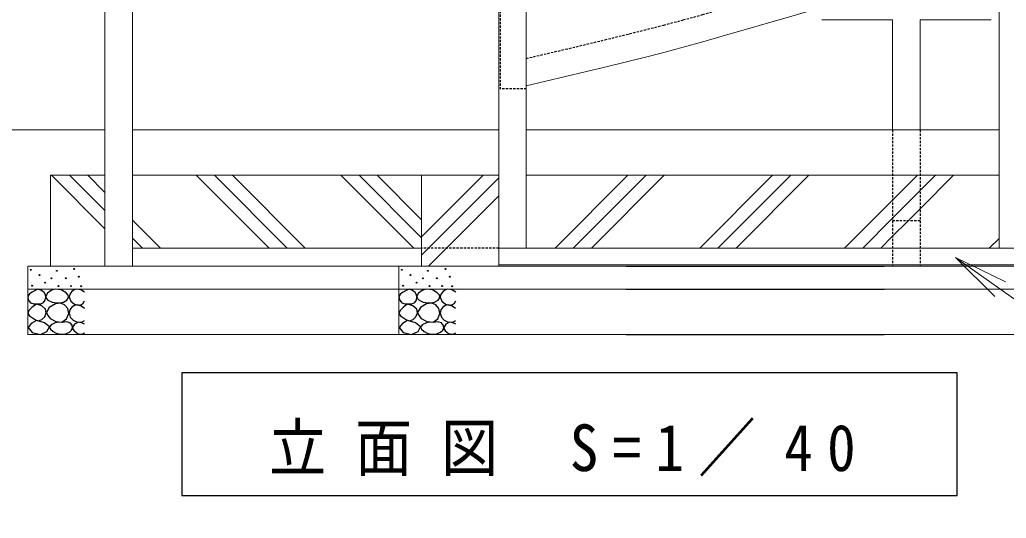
# Model space of a CAD drawing. Units: millimetres at full size; details may follow other scales. Extents: x 0 to 15000, y -1655 to 10280.
# Drawn here: x 1325 to 3494, y 1033 to 2129 of the extents above; entities that cross this region are included whole.
import ezdxf

# ---------------------------------------------------------------- set-up
doc = ezdxf.new("R2010")
doc.units = ezdxf.units.MM
doc.linetypes.add('USER4', pattern=[8, 5, -3])
for name, color, linetype, lineweight in [('0_2', 2, 'Continuous', 25), ('外形', 2, 'Continuous', 25), ('文字', 2, 'Continuous', 13), ('補助', 2, 'Continuous', 25), ('隠線', 4, 'USER4', 25)]:
    doc.layers.add(name, color=color, linetype=linetype, lineweight=lineweight)
doc.styles.add('ＭＳ ゴシック', font='')
doc.styles.get('ＭＳ ゴシック').set_extended_font_data('MS Gothic')

# ---------------------------------------------------------------- blocks, each defined once
blk = doc.blocks.new('open_arrow')
at = {"color": 0, "linetype": 'Continuous', "lineweight": -2}
blk.add_lwpolyline([(7.5, 1.25), (0, 0), (7.5, -1.25)], dxfattribs=at)

msp = doc.modelspace()

# ---------------------------------------------------------------- linework, layer by layer
at = {"layer": '0_2'}
for points in [[(1364.919, 1536.569), (1358.456, 1534.029), (1352.245, 1530.549), (1346.386, 1526.511), (1342.739, 1521.044), (1343.751, 1513.461), (1348.759, 1507.102), (1355.625, 1504.512), (1363.334, 1504.251), (1370.946, 1504.855), (1377.276, 1507.419), (1381.028, 1512.705), (1382.345, 1519.143), (1381.497, 1524.348), (1378.543, 1529.282), (1372.383, 1534.109)], [(1404.342, 1536.66), (1399.438, 1536.043), (1393.801, 1533.957), (1385.83, 1528.169), (1382.178, 1521.253), (1383.053, 1517.291), (1386.773, 1512.874), (1396.264, 1508.101), (1406.235, 1506.657), (1413.585, 1506.485), (1421.101, 1508.009), (1428.7, 1512.623), (1432.453, 1518.82), (1431.484, 1523.473), (1426.777, 1528.821), (1416.109, 1535.028)], [(2180.944, 1536.569), (2174.482, 1534.029), (2168.27, 1530.549), (2162.412, 1526.511), (2158.764, 1521.044), (2159.776, 1513.461), (2164.784, 1507.102), (2171.65, 1504.512), (2179.36, 1504.251), (2186.972, 1504.855), (2193.301, 1507.419), (2197.054, 1512.705), (2198.371, 1519.143), (2197.522, 1524.348), (2194.568, 1529.282), (2188.409, 1534.109)], [(2220.368, 1536.66), (2215.464, 1536.043), (2209.826, 1533.957), (2201.855, 1528.169), (2198.204, 1521.253), (2199.078, 1517.291), (2202.799, 1512.874), (2212.29, 1508.101), (2222.26, 1506.657), (2229.61, 1506.485), (2237.126, 1508.009), (2244.725, 1512.623), (2248.479, 1518.82), (2247.51, 1523.473), (2242.803, 1528.821), (2232.134, 1535.028)], [(1362.384, 1503.617), (1357.055, 1500.824), (1351.611, 1496.646), (1345.162, 1489.826), (1342.739, 1483.022), (1346.367, 1478.194), (1352.878, 1473.833), (1359.516, 1469.546), (1366.186, 1467.496), (1373.83, 1469.943), (1380.127, 1476.368), (1383.233, 1484.645), (1381.711, 1493.161), (1373.553, 1500.412)], [(1391.639, 1472.33), (1404.228, 1465.474), (1417.587, 1464.491), (1427.871, 1471.945), (1432.723, 1483.682), (1430.443, 1494.46), (1423.534, 1502.603), (1414.709, 1506.036), (1403.532, 1504.765), (1389.778, 1496.71), (1383.8, 1485.845), (1386.436, 1478.651)], [(2178.409, 1503.617), (2173.08, 1500.824), (2167.636, 1496.646), (2161.188, 1489.826), (2158.764, 1483.022), (2162.392, 1478.194), (2168.904, 1473.833), (2175.541, 1469.546), (2182.211, 1467.496), (2189.856, 1469.943), (2196.153, 1476.368), (2199.259, 1484.645), (2197.737, 1493.161), (2189.579, 1500.412)], [(2207.664, 1472.33), (2220.253, 1465.474), (2233.612, 1464.491), (2243.896, 1471.945), (2248.749, 1483.682), (2246.468, 1494.46), (2239.559, 1502.603), (2230.734, 1506.036), (2219.557, 1504.765), (2205.803, 1496.71), (2199.826, 1485.845), (2202.461, 1478.651)], [(1361.565, 1467.684), (1350.245, 1461.665), (1343.434, 1452.85), (1351.921, 1441.58), (1370.356, 1437.466), (1384.709, 1443.577), (1390.135, 1453.949), (1379.353, 1463.057)], [(1418.668, 1463.54), (1411.133, 1464.167), (1402.991, 1462.729), (1394.063, 1458.671), (1389.746, 1453.269), (1392.433, 1448.586), (1398.396, 1444.079), (1404.875, 1440.235), (1412.181, 1437.862), (1424.03, 1438.095), (1434.345, 1442.187), (1439.049, 1446.994), (1441.103, 1452.728), (1440.043, 1457.876), (1435.967, 1462.459), (1427.569, 1464.999)], [(2177.59, 1467.684), (2166.271, 1461.665), (2159.46, 1452.85), (2167.946, 1441.58), (2186.381, 1437.466), (2200.735, 1443.577), (2206.16, 1453.949), (2195.378, 1463.057)], [(2234.693, 1463.54), (2227.159, 1464.167), (2219.017, 1462.729), (2210.089, 1458.671), (2205.772, 1453.269), (2208.459, 1448.586), (2214.421, 1444.079), (2220.9, 1440.235), (2228.207, 1437.862), (2240.055, 1438.095), (2250.371, 1442.187), (2255.074, 1446.994), (2257.128, 1452.728), (2256.069, 1457.876), (2251.993, 1462.459), (2243.594, 1464.999)]]:
    msp.add_lwpolyline(points, close=True, dxfattribs=at)
for points in [[(1467.47, 1530.466), (1459.043, 1535.321), (1450.36, 1536.803), (1444.74, 1535.115), (1439.587, 1531.416), (1435.115, 1526.108), (1433.25, 1519.376), (1436.918, 1510.606), (1444.974, 1504.167), (1453.272, 1501.788), (1460.499, 1502.9), (1464.549, 1506.276), (1467.47, 1510.821)], [(2283.495, 1530.466), (2275.068, 1535.321), (2266.385, 1536.803), (2260.766, 1535.115), (2255.613, 1531.416), (2251.141, 1526.108), (2249.275, 1519.376), (2252.944, 1510.606), (2260.999, 1504.167), (2269.298, 1501.788), (2276.524, 1502.9), (2280.575, 1506.276), (2283.495, 1510.821)], [(1467.153, 1494.345), (1460.013, 1499.807), (1451.944, 1502.266), (1445.239, 1501.042), (1439.27, 1497.197), (1434.878, 1491.416), (1433.25, 1484.206), (1435.914, 1475.598), (1442.122, 1468.68), (1449.761, 1464.809), (1457.331, 1463.928), (1462.485, 1465.367), (1467.153, 1468.047)], [(2283.178, 1494.345), (2276.038, 1499.807), (2267.97, 1502.266), (2261.264, 1501.042), (2255.296, 1497.197), (2250.903, 1491.416), (2249.275, 1484.206), (2251.939, 1475.598), (2258.147, 1468.68), (2265.787, 1464.809), (2273.356, 1463.928), (2278.51, 1465.367), (2283.178, 1468.047)], [(1467.47, 1459.809), (1461.452, 1463.127), (1454.162, 1463.928), (1445.446, 1459.594), (1441.172, 1452.838), (1441.784, 1449.168), (1444.657, 1444.917), (1451.819, 1439.445), (1459.232, 1437.629), (1463.528, 1438.681), (1467.47, 1440.798)], [(2283.495, 1459.809), (2277.477, 1463.127), (2270.188, 1463.928), (2261.471, 1459.594), (2257.197, 1452.838), (2257.809, 1449.168), (2260.682, 1444.917), (2267.845, 1439.445), (2275.257, 1437.629), (2279.554, 1438.681), (2283.495, 1440.798)]]:
    msp.add_lwpolyline(points, dxfattribs=at)
for centre in [(1349.076, 1579.344), (1368.087, 1567.937), (1406.426, 1577.126), (1444.887, 1581.258), (1454.887, 1564.23), (2165.102, 1579.344), (2184.112, 1567.937), (2222.451, 1577.126), (2260.912, 1581.258), (2270.913, 1564.23), (1352.245, 1544.49), (1381.078, 1551.144), (1395.019, 1560.65), (1409.911, 1543.54), (1425.966, 1560.716), (1437.589, 1543.688), (1459.753, 1543.147), (2168.27, 1544.49), (2197.103, 1551.144), (2211.045, 1560.65), (2225.937, 1543.54), (2241.991, 1560.716), (2253.614, 1543.688), (2275.779, 1543.147)]:
    msp.add_circle(centre, 1, dxfattribs=at)
at = {"layer": '外形', "color": 7, "lineweight": 13}
for p, q in [((2378.245, 3887.167), (2378.245, 1587.167)), ((2438.745, 3887.167), (2438.745, 1627.167)), ((3478.143, 3887.167), (3478.143, 1627.167)), ((1512.22, 3361.917), (1512.22, 1587.167)), ((1572.72, 3361.917), (1572.72, 1587.167)), ((3088.212, 2129.234), (3244.271, 2129.234)), ((3244.271, 2129.234), (3244.271, 1887.167)), ((3304.771, 2129.234), (3304.771, 1887.167)), ((3304.771, 2129.234), (3460.83, 2129.234)), ((1512.22, 1887.167), (1200.795, 1887.167)), ((2378.245, 1887.167), (1572.72, 1887.167)), ((3478.143, 1887.167), (2438.745, 1887.167)), ((1392.47, 1787.167), (1392.47, 1587.167)), ((1392.47, 1787.167), (1512.22, 1787.167)), ((1572.72, 1787.167), (2378.245, 1787.167)), ((2208.495, 1787.167), (2208.495, 1587.167)), ((2438.745, 1787.167), (3478.143, 1787.167)), ((2208.495, 1627.167), (1572.72, 1627.167)), ((1342.47, 1587.167), (1342.47, 1437.167)), ((2658.495, 1587.167), (1342.47, 1587.167)), ((2158.495, 1587.167), (2158.495, 1437.167)), ((2378.245, 1590.167), (3538.643, 1590.167)), ((3758.495, 1587.167), (3225.945, 1587.167)), ((2658.495, 1537.167), (1342.47, 1537.167)), ((3758.495, 1537.167), (3225.945, 1537.167)), ((2658.495, 1437.167), (1342.47, 1437.167)), ((3758.495, 1437.167), (3225.945, 1437.167))]:
    msp.add_line(p, q, dxfattribs=at)
msp.add_lwpolyline([(2438.745, 1984.097), (2525.254, 2004.317), (2611.63, 2025.099), (2697.868, 2046.442), (2740.869, 2057.442), (2783.767, 2068.835), (2826.559, 2080.618), (2869.242, 2092.792), (3022.294, 2137.369), (3175.256, 2182.256), (3218.572, 2195.182), (3261.794, 2208.417), (3286.788, 2216.482), (3311.59, 2225.117), (3336.187, 2234.318), (3360.568, 2244.08), (3384.719, 2254.398), (3408.341, 2265.038), (3431.79, 2276.055), (3455.06, 2287.447), (3478.143, 2299.211)], dxfattribs=at)
msp.add_lwpolyline([(2378.245, 1627.167), (3538.643, 1627.167), (3538.643, 1587.167), (2378.245, 1587.167)], close=True, dxfattribs=at)
at = {"layer": '文字'}
msp.add_line((3382.667, 1606.203), (4192.234, 1033.119), dxfattribs=at)
at = {"layer": '文字', "lineweight": 25}
msp.add_lwpolyline([(1681.046, 1353.193), (1681.046, 1083.193), (3386.417, 1083.193), (3386.417, 1353.193)], close=True, dxfattribs=at)
at = {"layer": '補助', "lineweight": 13}
for p, q in [((1394.814, 1787.167), (1512.22, 1669.761)), ((1434.588, 1787.167), (1512.22, 1709.535)), ((1474.363, 1787.167), (1512.22, 1749.31)), ((1713.012, 1787.167), (1873.012, 1627.167)), ((1752.786, 1787.167), (1912.786, 1627.167)), ((1792.561, 1787.167), (1952.561, 1627.167)), ((2031.21, 1787.167), (2191.21, 1627.167)), ((2070.984, 1787.167), (2208.495, 1649.656)), ((2110.759, 1787.167), (2208.495, 1689.431)), ((2208.495, 1651.649), (2344.014, 1787.167)), ((2223.788, 1627.167), (2378.245, 1781.624)), ((2502.212, 1627.167), (2662.212, 1787.167)), ((2541.986, 1627.167), (2701.986, 1787.167)), ((2581.761, 1627.167), (2741.761, 1787.167)), ((2820.41, 1627.167), (2980.41, 1787.167)), ((2860.184, 1627.167), (3020.184, 1787.167)), ((2899.959, 1627.167), (3059.959, 1787.167)), ((3244.271, 1732.83), (3298.608, 1787.167)), ((3304.771, 1713.78), (3378.157, 1787.167)), ((3304.771, 1753.555), (3338.383, 1787.167)), ((2263.563, 1627.167), (2378.245, 1741.849)), ((3244.271, 1693.055), (3304.771, 1753.555)), ((3138.608, 1627.167), (3244.271, 1732.83)), ((3278.157, 1687.167), (3304.771, 1713.78)), ((3178.383, 1627.167), (3244.271, 1693.055)), ((1572.72, 1688.81), (1634.363, 1627.167)), ((3244.271, 1653.28), (3278.157, 1687.167)), ((1572.72, 1649.035), (1594.588, 1627.167)), ((3218.157, 1627.167), (3244.271, 1653.28)), ((2208.495, 1611.874), (2223.788, 1627.167)), ((2223.563, 1587.167), (2263.563, 1627.167)), ((3456.806, 1627.167), (3478.143, 1648.505))]:
    msp.add_line(p, q, dxfattribs=at)
at = {"layer": '補助'}
for p, q in [((2658.495, 1587.167), (3225.945, 1587.167)), ((2658.495, 1537.167), (3225.945, 1537.167)), ((2658.495, 1437.167), (3225.945, 1437.167))]:
    msp.add_line(p, q, dxfattribs=at)
at = {"layer": '隠線'}
for p, q in [((2381.295, 2180.685), (2381.295, 1977.167)), ((2438.745, 1977.167), (2381.295, 1977.167)), ((3244.271, 1887.167), (3244.271, 1587.167)), ((3304.771, 1887.167), (3304.771, 1587.167)), ((3304.771, 1687.167), (3244.271, 1687.167)), ((2378.245, 1627.167), (2208.495, 1627.167))]:
    msp.add_line(p, q, dxfattribs=at)
msp.add_lwpolyline([(2438.745, 2044.097), (2525.254, 2064.317), (2611.63, 2085.099), (2697.868, 2106.442), (2740.869, 2117.442), (2783.767, 2128.835), (2826.559, 2140.618), (2869.242, 2152.792), (3022.294, 2197.369), (3175.256, 2242.256), (3218.572, 2255.182), (3261.794, 2268.417), (3286.788, 2276.482), (3311.59, 2285.117), (3336.187, 2294.318), (3360.568, 2304.08), (3384.719, 2314.398), (3408.341, 2325.038), (3431.79, 2336.055), (3455.06, 2347.447), (3478.143, 2359.211)], dxfattribs=at)

# ---------------------------------------------------------------- block references
at = {"layer": '文字', "xscale": 16, "yscale": 16, "rotation": 324.7}
msp.add_blockref('open_arrow', (3382.667, 1606.203), dxfattribs=at)

# ---------------------------------------------------------------- texts
at = {"layer": '文字', "insert": (2533.738, 1124.866), "char_height": 102.6, "attachment_point": 8, "style": 'ＭＳ ゴシック'}
msp.add_mtext('\\T1.5;\\W0.9;立面図\\~S=1／40', dxfattribs=at)

doc.saveas('drawing.dxf')
